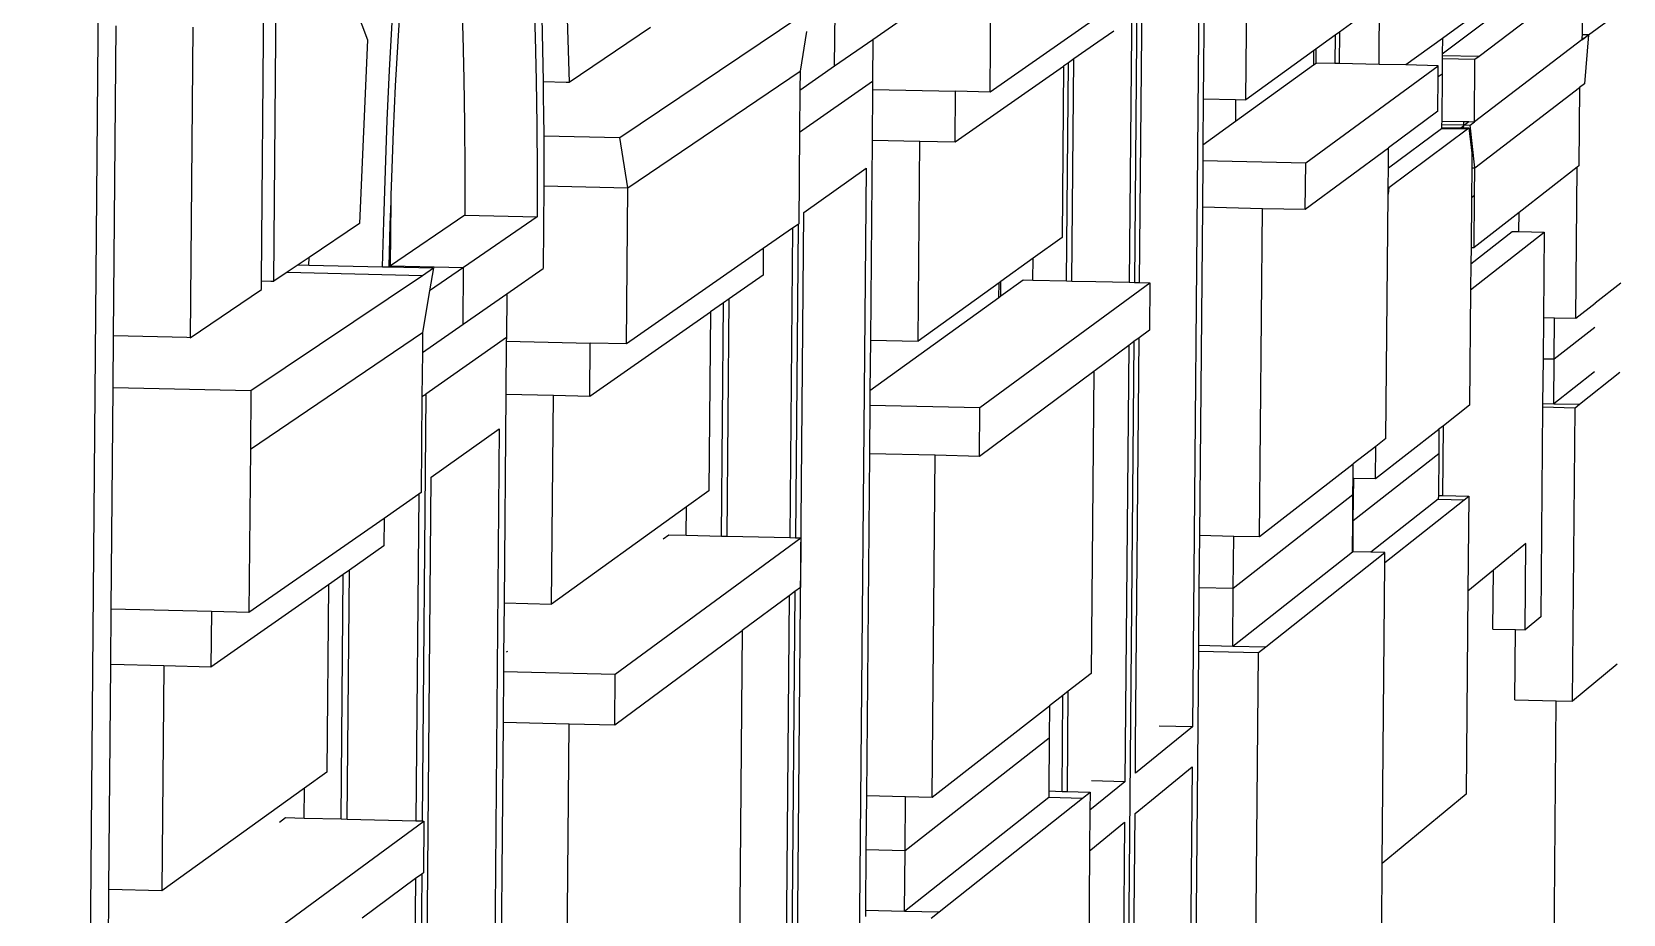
# Model space of a CAD drawing. Extents: x -106 to 80, y -44 to 65.
# Drawn here: x 61.85 to 67.02, y -13.47 to -10.6 of the extents above; entities that cross this region are included whole.
import ezdxf

# ---------------------------------------------------------------- set-up
doc = ezdxf.new("R2010")
doc.units = 0
doc.layers.get('0').update_dxf_attribs({"linetype": 'CONTINUOUS'})

msp = doc.modelspace()

# ---------------------------------------------------------------- linework, layer by layer
for p, q in [((61.8459, -36.5317), (62.0932, -6.7615)), ((66.2282, -10.7052), (66.2347, -9.9723)), ((63.576, -10.1604), (63.5933, -10.7629)), ((65.662, -10.1927), (65.6565, -10.8168)), ((65.7949, -10.8199), (65.8004, -10.1957)), ((65.644, -10.2727), (65.6212, -12.8595)), ((65.644, -10.2727), (65.6212, -12.8595)), ((64.9629, -10.7951), (64.9671, -10.3096)), ((62.8439, -10.3783), (62.9377, -10.6251)), ((62.593, -11.4094), (62.6012, -10.4364)), ((62.6332, -11.4103), (62.6416, -10.4106)), ((65.4495, -11.4147), (65.458, -10.4505)), ((63.0372, -10.6297), (63.0459, -10.4887)), ((63.2435, -10.4725), (63.2478, -10.6108)), ((63.4788, -10.4775), (63.483, -10.6159)), ((65.4241, -10.4741), (65.4158, -11.4139)), ((65.441, -10.4623), (65.4327, -11.4143)), ((63.5044, -10.5528), (63.508, -10.7073)), ((63.7582, -10.9426), (64.3445, -10.5493)), ((64.4573, -10.7103), (64.4589, -10.5338)), ((64.5819, -10.6238), (64.6951, -10.5452)), ((65.3657, -10.5147), (64.9629, -10.7951)), ((66.1835, -10.5401), (66.0991, -10.6008)), ((66.4338, -10.6705), (66.5899, -10.5534)), ((66.5341, -10.5485), (66.4343, -10.621)), ((66.5537, -10.6784), (66.7158, -10.5561)), ((66.91, -10.6093), (67.0223, -10.5262)), ((62.1118, -11.5883), (62.1202, -10.5792)), ((62.3692, -10.5846), (62.3608, -11.594)), ((63.0097, -10.7253), (63.0182, -10.5676)), ((63.2478, -10.6108), (63.251, -10.7528)), ((63.5933, -10.7629), (63.8581, -10.5843)), ((64.366, -10.5977), (64.345, -10.7267)), ((65.365, -10.5968), (65.3138, -10.6326)), ((66.0856, -10.6106), (66.0149, -10.6614)), ((66.0856, -10.6106), (66.0848, -10.7021)), ((66.0991, -10.6008), (66.0856, -10.6106)), ((66.0991, -10.6008), (66.0982, -10.7024)), ((66.8882, -10.625), (66.9101, -10.6083)), ((66.8884, -10.6078), (66.8883, -10.6197)), ((66.8888, -10.5618), (66.8884, -10.6078)), ((66.8884, -10.6078), (66.9101, -10.6083)), ((66.895, -10.6199), (66.9101, -10.6083)), ((66.91, -10.6093), (66.896, -10.7683)), ((66.9101, -10.6083), (66.91, -10.6093)), ((62.9377, -10.6251), (62.9117, -11.2225)), ((63.0294, -10.7745), (63.0372, -10.6297)), ((63.483, -10.6159), (63.4862, -10.7579)), ((64.4573, -10.7103), (64.5819, -10.6238)), ((64.5819, -10.6238), (64.5807, -10.7597)), ((65.3138, -10.6326), (65.2353, -10.6875)), ((66.0149, -10.6614), (65.7949, -10.8199)), ((66.0149, -10.6614), (66.0145, -10.707)), ((66.0231, -10.7008), (66.0235, -10.6552)), ((66.4343, -10.621), (66.3158, -10.7071)), ((66.4343, -10.621), (66.4338, -10.6705)), ((66.8882, -10.625), (66.5384, -10.8917)), ((66.8883, -10.6197), (66.8882, -10.625)), ((66.8882, -10.625), (66.895, -10.6199)), ((66.8883, -10.6197), (66.895, -10.6199)), ((66.8883, -10.6197), (66.8883, -10.6197)), ((63.508, -10.7073), (63.5088, -10.761)), ((64.3444, -10.7888), (64.4573, -10.7103)), ((64.8493, -10.9574), (65.2019, -10.7108)), ((65.2019, -10.7108), (65.1971, -11.2677)), ((65.218, -10.6996), (65.2019, -10.7108)), ((65.2118, -11.4093), (65.218, -10.6996)), ((65.2353, -10.6875), (65.218, -10.6996)), ((65.2289, -11.4097), (65.2353, -10.6875)), ((65.2289, -11.4097), (65.2353, -10.6875)), ((65.7609, -10.8901), (66.0145, -10.707)), ((65.9895, -11.0256), (66.4205, -10.7094)), ((66.0145, -10.707), (66.0231, -10.7008)), ((66.0848, -10.7021), (66.0231, -10.7008)), ((66.0982, -10.7024), (66.0848, -10.7021)), ((66.2282, -10.7052), (66.0982, -10.7024)), ((66.3158, -10.7071), (66.2282, -10.7052)), ((66.4205, -10.7094), (66.3158, -10.7071)), ((66.4202, -10.7449), (66.4205, -10.7094)), ((66.4337, -10.6862), (66.4333, -10.7353)), ((66.4338, -10.6758), (66.4337, -10.6862)), ((66.4337, -10.6862), (66.5402, -10.6885)), ((66.4338, -10.6705), (66.4338, -10.6758)), ((66.4338, -10.6758), (66.5537, -10.6784)), ((66.5384, -10.8917), (66.5402, -10.6885)), ((66.5402, -10.6885), (66.5537, -10.6784)), ((63.0022, -10.8865), (63.0097, -10.7253)), ((63.251, -10.7528), (63.2532, -10.898)), ((63.4862, -10.7579), (63.4884, -10.9032)), ((63.5088, -10.761), (63.5836, -10.7627)), ((63.5088, -10.761), (63.5096, -10.8125)), ((63.5836, -10.7627), (63.5933, -10.7629)), ((63.7841, -11.1066), (64.345, -10.7267)), ((64.3433, -10.9259), (64.5807, -10.7597)), ((64.345, -10.7267), (64.3444, -10.7888)), ((64.5807, -10.7597), (64.5805, -10.7867)), ((66.4192, -10.8576), (66.4202, -10.7449)), ((66.4202, -10.7449), (66.4333, -10.7353)), ((66.4333, -10.7353), (66.4319, -10.8894)), ((63.0226, -10.9226), (63.0294, -10.7745)), ((63.5096, -10.8125), (63.5104, -10.8651)), ((64.3444, -10.7888), (64.3433, -10.9259)), ((64.5805, -10.7867), (64.5791, -10.9515)), ((64.5805, -10.7867), (64.8507, -10.7926)), ((64.8493, -10.9574), (64.8507, -10.7926)), ((64.9629, -10.7951), (64.8507, -10.7926)), ((65.6565, -10.8168), (65.6552, -10.9663)), ((65.6565, -10.8168), (65.7615, -10.8191)), ((66.54, -11.042), (66.8806, -10.7801)), ((66.8806, -10.7801), (66.8784, -11.0349)), ((66.896, -10.7683), (66.8806, -10.7801)), ((63.5104, -10.8651), (63.511, -10.9371)), ((65.7615, -10.8191), (65.7609, -10.8901)), ((65.7615, -10.8191), (65.7949, -10.8199)), ((66.4192, -10.8576), (66.2591, -10.976)), ((62.9958, -11.0505), (63.0022, -10.8865)), ((63.2532, -10.898), (63.2544, -11.0457)), ((63.4884, -10.9032), (63.4896, -11.0509)), ((65.6552, -10.9663), (65.7609, -10.8901)), ((66.2585, -11.0411), (66.4317, -10.9133)), ((66.2597, -11.1052), (66.5162, -10.9151)), ((66.4318, -10.9004), (66.4317, -10.9099)), ((66.4317, -10.9099), (66.4317, -10.9133)), ((66.4317, -10.9099), (66.5034, -10.9115)), ((66.4317, -10.9133), (66.5162, -10.9151)), ((66.4319, -10.8894), (66.4318, -10.9004)), ((66.4318, -10.9004), (66.5035, -10.9019)), ((66.4319, -10.8894), (66.5036, -10.891)), ((66.4943, -10.9113), (66.5035, -10.9043)), ((66.5034, -10.9115), (66.5035, -10.9043)), ((66.5034, -10.9115), (66.5207, -10.9118)), ((66.5035, -10.9019), (66.5036, -10.891)), ((66.5035, -10.9043), (66.5035, -10.9019)), ((66.5035, -10.9019), (66.5064, -10.902)), ((66.5035, -10.9043), (66.5064, -10.902)), ((66.5036, -10.891), (66.5204, -10.8913)), ((66.5064, -10.902), (66.5204, -10.8913)), ((66.5064, -10.902), (66.5244, -10.9024)), ((66.5162, -10.9151), (66.5207, -10.9118)), ((66.5204, -10.8913), (66.5384, -10.8917)), ((66.5207, -10.9118), (66.5301, -10.9935)), ((66.5244, -10.9024), (66.5384, -10.8917)), ((66.54, -11.042), (66.5244, -10.9024)), ((63.0168, -11.0732), (63.0226, -10.9226)), ((63.511, -10.9371), (63.7582, -10.9426)), ((63.511, -10.9371), (63.5117, -11.0257)), ((63.7841, -11.1066), (63.7582, -10.9426)), ((64.3433, -10.9259), (64.3407, -11.224)), ((64.5791, -10.9515), (64.5735, -11.6016)), ((64.5791, -10.9515), (64.7345, -10.9549)), ((64.7288, -11.6052), (64.7345, -10.9549)), ((64.7345, -10.9549), (64.8493, -10.9574)), ((65.6552, -10.9663), (65.6547, -11.0182)), ((65.6547, -11.0182), (65.6534, -11.1689)), ((65.6547, -11.0182), (65.9895, -11.0256)), ((65.9882, -11.1764), (66.2591, -10.976)), ((65.9882, -11.1764), (65.9895, -11.0256)), ((66.2585, -11.0411), (66.2591, -10.976)), ((66.5301, -10.9935), (66.5297, -11.0418)), ((62.9905, -11.2166), (62.9958, -11.0505)), ((63.0149, -11.1308), (63.0168, -11.0732)), ((63.2544, -11.0457), (63.2546, -11.1953)), ((63.4896, -11.0509), (63.4897, -11.2005)), ((63.5117, -11.0257), (63.5111, -11.1005)), ((64.3572, -11.1865), (64.5594, -11.0429)), ((64.5594, -11.0429), (64.5361, -13.7422)), ((66.258, -11.1041), (66.2585, -11.0411)), ((66.5297, -11.0418), (66.5288, -11.1395)), ((66.5297, -11.0418), (66.54, -11.042)), ((66.5392, -11.1314), (66.54, -11.042)), ((66.8726, -11.0394), (66.6839, -11.1865)), ((66.8682, -11.5304), (66.8726, -11.0394)), ((66.8784, -11.0349), (66.8726, -11.0394)), ((63.5111, -11.1005), (63.5088, -11.3692)), ((63.5111, -11.1005), (63.7841, -11.1066)), ((63.7798, -11.6143), (63.7841, -11.1066)), ((66.2507, -11.9214), (66.2578, -11.1269)), ((66.2597, -11.1052), (66.2578, -11.1269)), ((66.2578, -11.1269), (66.258, -11.1056)), ((66.258, -11.1041), (66.2598, -11.1042)), ((66.258, -11.1056), (66.258, -11.1041)), ((66.258, -11.1056), (66.2598, -11.1042)), ((66.258, -11.1056), (66.2598, -11.1042)), ((66.2598, -11.1042), (66.2597, -11.1052)), ((63.0119, -11.2257), (63.0143, -11.1506)), ((63.0125, -11.36), (63.0143, -11.1506)), ((63.013, -11.36), (63.0149, -11.1308)), ((63.0143, -11.1506), (63.0149, -11.1308)), ((65.6534, -11.1689), (65.644, -12.2363)), ((65.6534, -11.1689), (65.8491, -11.1733)), ((65.8397, -12.2409), (65.8491, -11.1733)), ((65.8491, -11.1733), (65.9882, -11.1764)), ((66.5288, -11.1395), (66.5274, -11.3002)), ((66.5392, -11.1314), (66.5288, -11.1395)), ((66.5377, -11.3004), (66.5392, -11.1314)), ((62.9117, -11.2225), (62.748, -11.3329)), ((62.9868, -11.3633), (62.9905, -11.2166)), ((63.0085, -11.363), (63.0119, -11.2257)), ((63.2546, -11.1953), (63.013, -11.36)), ((63.4897, -11.2005), (63.2502, -11.3653)), ((63.2546, -11.1953), (63.4897, -11.2005)), ((64.3385, -11.2255), (64.3201, -11.2383)), ((64.3385, -11.2255), (64.3298, -12.2446)), ((64.3353, -13.7372), (64.3572, -11.1865)), ((64.3407, -11.224), (64.3385, -11.2255)), ((66.6839, -11.1865), (66.5377, -11.3004)), ((66.6833, -11.2489), (66.6839, -11.1865)), ((64.3201, -11.2383), (64.2251, -11.3044)), ((64.3201, -11.2383), (64.3114, -12.2442)), ((65.1971, -11.2677), (65.1027, -11.3358)), ((66.5261, -11.4385), (66.7654, -11.2507)), ((66.5269, -11.3533), (66.6612, -11.2484)), ((66.6612, -11.2484), (66.6833, -11.2489)), ((66.6833, -11.2489), (66.7654, -11.2507)), ((66.7654, -11.2507), (66.7629, -11.528)), ((62.748, -11.3329), (62.7121, -11.3571)), ((62.7474, -11.3579), (62.748, -11.3329)), ((64.2251, -11.3044), (63.7798, -11.6143)), ((64.2251, -11.3044), (64.2244, -11.3902)), ((65.1027, -11.3358), (64.9983, -11.411)), ((65.1021, -11.4068), (65.1027, -11.3358)), ((66.5274, -11.3002), (66.5269, -11.3533)), ((66.5274, -11.3002), (66.5377, -11.3004)), ((62.6761, -11.3813), (62.6332, -11.4103)), ((62.7121, -11.3571), (62.6761, -11.3813)), ((62.6761, -11.3813), (63.1162, -11.3913)), ((62.7121, -11.3571), (62.7474, -11.3579)), ((62.7474, -11.3579), (62.9868, -11.3633)), ((62.9868, -11.3633), (63.0085, -11.3638)), ((63.0125, -11.3603), (63.0085, -11.363)), ((63.0085, -11.3638), (63.0085, -11.363)), ((63.0085, -11.3638), (63.1523, -11.3671)), ((63.013, -11.36), (63.0125, -11.36)), ((63.013, -11.36), (63.0125, -11.3603)), ((63.0125, -11.3603), (63.0125, -11.36)), ((63.0125, -11.3603), (63.2497, -11.3656)), ((63.013, -11.36), (63.2502, -11.3653)), ((63.1162, -11.3913), (63.1523, -11.3671)), ((63.2497, -11.3656), (63.1397, -11.4413)), ((63.1523, -11.3671), (63.1397, -11.4413)), ((63.2486, -11.55), (63.2502, -11.3653)), ((63.2502, -11.3653), (63.2497, -11.3656)), ((63.3906, -11.4514), (63.5088, -11.3692)), ((66.5269, -11.3533), (66.5261, -11.4385)), ((62.3608, -11.594), (62.5928, -11.4375)), ((62.5583, -11.7659), (63.1162, -11.3913)), ((62.5928, -11.4375), (62.5929, -11.4305)), ((62.5929, -11.4305), (62.593, -11.4094)), ((62.593, -11.4094), (62.6231, -11.4101)), ((62.6231, -11.4101), (62.6332, -11.4103)), ((64.2244, -11.3902), (64.1142, -11.4672)), ((64.9921, -11.4155), (64.7288, -11.6052)), ((64.9295, -11.8215), (65.4825, -11.4154)), ((64.9917, -11.4628), (64.9921, -11.4155)), ((64.9983, -11.411), (64.9921, -11.4155)), ((64.9979, -11.4583), (65.0702, -11.4061)), ((64.9979, -11.4583), (64.9983, -11.411)), ((65.0702, -11.4061), (65.1021, -11.4068)), ((65.1021, -11.4068), (65.2118, -11.4093)), ((65.2118, -11.4093), (65.2289, -11.4097)), ((65.2289, -11.4097), (65.307, -11.4114)), ((65.307, -11.4114), (65.4158, -11.4139)), ((65.4158, -11.4139), (65.4327, -11.4143)), ((65.4327, -11.4143), (65.4495, -11.4147)), ((65.4495, -11.4147), (65.4825, -11.4154)), ((65.4825, -11.4154), (65.4811, -11.5694)), ((66.5261, -11.4385), (66.5228, -11.8137)), ((67.0143, -11.4169), (66.9309, -11.4818)), ((63.1397, -11.4413), (63.1168, -11.577)), ((63.2486, -11.55), (63.3906, -11.4514)), ((63.3906, -11.4514), (63.3894, -11.5935)), ((64.0954, -11.4803), (64.0531, -11.5099)), ((64.0889, -12.2389), (64.0954, -11.4803)), ((64.1142, -11.4672), (64.0954, -11.4803)), ((64.1076, -12.2393), (64.1142, -11.4672)), ((64.572, -11.7659), (64.9917, -11.4628)), ((64.9917, -11.4628), (64.9979, -11.4583)), ((66.8682, -11.5304), (66.9309, -11.4818)), ((63.6612, -11.784), (64.0531, -11.5099)), ((64.0531, -11.5099), (64.0481, -12.0918)), ((66.7629, -11.528), (66.7617, -11.6622)), ((66.7629, -11.528), (66.7991, -11.5289)), ((66.7979, -11.6631), (66.7991, -11.5289)), ((66.7991, -11.5289), (66.8682, -11.5304)), ((62.1104, -11.7556), (62.1118, -11.5883)), ((62.3506, -11.5937), (62.1118, -11.5883)), ((62.3608, -11.594), (62.3506, -11.5937)), ((62.5567, -11.9568), (63.1168, -11.577)), ((63.1162, -11.642), (63.2486, -11.55)), ((63.1168, -11.577), (63.1162, -11.642)), ((63.3894, -11.5935), (63.1271, -11.7771)), ((63.3894, -11.5935), (63.3893, -11.6053)), ((65.448, -11.5939), (65.431, -11.6065)), ((65.4363, -12.9193), (65.448, -11.5939)), ((65.4811, -11.5694), (65.448, -11.5939)), ((66.7979, -11.6631), (66.9302, -11.5599)), ((63.1162, -11.642), (63.115, -11.7856)), ((63.3893, -11.6053), (63.3878, -11.7776)), ((63.3893, -11.6053), (63.6626, -11.6116)), ((63.6612, -11.784), (63.6626, -11.6116)), ((63.7798, -11.6143), (63.6626, -11.6116)), ((64.5735, -11.6016), (64.572, -11.7659)), ((64.5735, -11.6016), (64.7288, -11.6052)), ((65.414, -11.619), (65.3044, -11.7002)), ((65.431, -11.6065), (65.3934, -15.9024)), ((65.414, -11.619), (65.4016, -13.0382)), ((65.431, -11.6065), (65.414, -11.619)), ((66.7617, -11.6622), (66.7604, -11.8078)), ((66.7617, -11.6622), (66.7979, -11.6631)), ((66.7966, -11.8086), (66.7979, -11.6631)), ((64.9282, -11.9788), (65.3003, -11.7033)), ((65.3003, -11.7033), (65.2917, -12.6859)), ((65.3044, -11.7002), (65.3003, -11.7033)), ((66.9289, -11.7046), (66.7966, -11.8086)), ((66.8798, -11.8105), (67.0117, -11.7065)), ((62.1044, -12.477), (62.1104, -11.7556)), ((62.1104, -11.7556), (62.5583, -11.7659)), ((62.5583, -11.7659), (62.5567, -11.9568)), ((63.115, -11.7856), (63.1124, -12.0975)), ((63.115, -11.7856), (63.1271, -11.7771)), ((63.1271, -11.7771), (63.1154, -13.1656)), ((63.3878, -11.7776), (63.3821, -12.4566)), ((63.3878, -11.7776), (63.5425, -11.7812)), ((63.5367, -12.4603), (63.5425, -11.7812)), ((63.5425, -11.7812), (63.6612, -11.784)), ((64.572, -11.7659), (64.5716, -11.8132)), ((64.5716, -11.8132), (64.5703, -11.9704)), ((64.5716, -11.8132), (64.9295, -11.8215)), ((64.9282, -11.9788), (64.9295, -11.8215)), ((66.5228, -11.8137), (66.4374, -11.8802)), ((66.7603, -11.8193), (66.7542, -12.5015)), ((66.7604, -11.8078), (66.7603, -11.8193)), ((66.7603, -11.8193), (66.8656, -11.8218)), ((66.7604, -11.8078), (66.7966, -11.8086)), ((66.7966, -11.8086), (66.8798, -11.8105)), ((66.8571, -12.7763), (66.8656, -11.8218)), ((66.8656, -11.8218), (66.8798, -11.8105)), ((63.145, -12.0475), (63.3662, -11.8903)), ((63.3662, -11.8903), (63.3423, -14.7133)), ((66.2163, -12.0521), (66.423, -11.8913)), ((66.423, -11.8913), (66.4223, -11.9711)), ((66.4374, -11.8802), (66.423, -11.8913)), ((66.4353, -12.1074), (66.4374, -11.8802)), ((62.5567, -11.9568), (62.5522, -12.4877)), ((66.2172, -11.9474), (66.144, -12.0043)), ((66.2163, -12.0521), (66.2172, -11.9474)), ((66.2507, -11.9214), (66.2172, -11.9474)), ((64.5703, -11.9704), (64.5607, -13.083)), ((64.5703, -11.9704), (64.7843, -11.9754)), ((64.7747, -13.0882), (64.7843, -11.9754)), ((64.7843, -11.9754), (64.9282, -11.9788)), ((65.8397, -12.2409), (66.144, -12.0043)), ((66.1436, -12.0504), (66.144, -12.0043)), ((66.1445, -12.188), (66.4223, -11.9711)), ((66.4223, -11.9711), (66.4211, -12.1071)), ((63.1225, -14.7075), (63.145, -12.0475)), ((66.1431, -12.1044), (66.1436, -12.0504)), ((66.1436, -12.0504), (66.1457, -12.0504)), ((66.1445, -12.188), (66.1457, -12.0504)), ((66.1457, -12.0504), (66.2163, -12.0521)), ((63.1043, -12.1032), (62.9916, -12.1817)), ((63.1043, -12.1032), (63.0953, -13.1651)), ((63.1124, -12.0975), (63.1043, -12.1032)), ((64.0481, -12.0918), (63.9752, -12.1443)), ((65.754, -12.4085), (66.1431, -12.1044)), ((66.1424, -12.1879), (66.1431, -12.1044)), ((66.4211, -12.1071), (66.421, -12.119)), ((66.4211, -12.1071), (66.4353, -12.1074)), ((66.4353, -12.1074), (66.5202, -12.1094)), ((66.5055, -12.121), (66.5202, -12.1094)), ((66.5202, -12.1094), (66.5174, -12.4182)), ((63.9752, -12.1443), (63.5367, -12.4603)), ((63.9745, -12.2362), (63.9752, -12.1443)), ((66.421, -12.119), (66.2019, -12.2913)), ((66.2471, -12.3249), (66.5055, -12.121)), ((66.421, -12.119), (66.5055, -12.121)), ((62.9916, -12.1817), (62.5522, -12.4877)), ((62.9916, -12.1817), (62.9908, -12.2714)), ((66.1415, -12.2899), (66.1424, -12.1879)), ((66.1424, -12.1879), (66.1445, -12.188)), ((66.1436, -12.2899), (66.1445, -12.188)), ((63.7439, -12.6885), (64.3478, -12.245)), ((63.8993, -12.2481), (63.9177, -12.2348)), ((63.9177, -12.2348), (63.9745, -12.2362)), ((63.9745, -12.2362), (64.0889, -12.2389)), ((64.0889, -12.2389), (64.1076, -12.2393)), ((64.1076, -12.2393), (64.3114, -12.2442)), ((64.3114, -12.2442), (64.3298, -12.2446)), ((64.3298, -12.2446), (64.3478, -12.245)), ((64.3478, -12.245), (64.3465, -12.4059)), ((65.644, -12.2363), (65.6425, -12.4059)), ((65.644, -12.2363), (65.7555, -12.2389)), ((65.754, -12.4085), (65.7555, -12.2389)), ((65.7555, -12.2389), (65.8397, -12.2409)), ((66.7057, -12.2628), (66.6005, -12.3496)), ((66.7032, -12.5442), (66.7057, -12.2628)), ((62.9908, -12.2714), (62.8789, -12.3497)), ((65.7523, -12.5969), (66.1415, -12.2899)), ((65.8599, -12.5995), (66.2474, -12.2924)), ((66.1436, -12.2899), (66.1415, -12.2899)), ((66.2019, -12.2913), (66.1436, -12.2899)), ((66.2474, -12.2924), (66.2019, -12.2913)), ((66.2471, -12.3249), (66.2474, -12.2924)), ((62.8583, -12.3642), (62.8105, -12.3976)), ((62.8516, -13.1591), (62.8583, -12.3642)), ((62.8789, -12.3497), (62.8583, -12.3642)), ((62.8721, -13.1596), (62.8789, -12.3497)), ((66.2385, -13.3044), (66.2471, -12.3249)), ((66.6005, -12.3496), (66.5174, -12.4182)), ((66.5988, -12.5418), (66.6005, -12.3496)), ((62.8105, -12.3976), (62.4283, -12.665)), ((62.8105, -12.3976), (62.8054, -13.0066)), ((64.3283, -12.4194), (64.2895, -16.926)), ((64.3283, -12.4194), (64.3098, -12.433)), ((64.3465, -12.4059), (64.3283, -12.4194)), ((65.6425, -12.4059), (65.6409, -12.5942)), ((65.6425, -12.4059), (65.754, -12.4085)), ((65.7523, -12.5969), (65.754, -12.4085)), ((66.5174, -12.4182), (66.5115, -13.0781)), ((63.3821, -12.4566), (63.3806, -12.6308)), ((63.3821, -12.4566), (63.5367, -12.4603)), ((64.3098, -12.433), (64.157, -12.5461)), ((64.3098, -12.433), (64.2968, -13.9369)), ((62.1029, -12.6572), (62.1044, -12.477)), ((62.4298, -12.4848), (62.1044, -12.477)), ((62.4298, -12.4848), (62.4283, -12.665)), ((62.5522, -12.4877), (62.4298, -12.4848)), ((66.7542, -12.5015), (66.7032, -12.5442)), ((63.7425, -12.853), (64.157, -12.5461)), ((64.157, -12.5461), (64.1482, -13.5727)), ((66.5988, -12.5418), (66.6718, -12.5435)), ((66.6697, -12.7717), (66.6718, -12.5435)), ((66.6718, -12.5435), (66.7032, -12.5442)), ((63.39, -12.616), (63.3941, -12.613)), ((65.6407, -12.6133), (65.6299, -13.848)), ((65.6409, -12.5942), (65.6407, -12.6133)), ((65.6407, -12.6133), (65.8364, -12.618)), ((65.6409, -12.5942), (65.7523, -12.5969)), ((65.7523, -12.5969), (65.8599, -12.5995)), ((65.8255, -13.853), (65.8364, -12.618)), ((65.8364, -12.618), (65.8599, -12.5995)), ((62.0968, -13.389), (62.1029, -12.6572)), ((62.2754, -12.6613), (62.1029, -12.6572)), ((62.2754, -12.6613), (62.2693, -13.3932)), ((62.4283, -12.665), (62.2754, -12.6613)), ((63.3802, -12.6797), (63.3788, -12.8441)), ((63.3806, -12.6308), (63.3802, -12.6797)), ((63.3802, -12.6797), (63.7439, -12.6885)), ((67.0032, -12.6553), (66.8571, -12.7763)), ((63.7425, -12.853), (63.7439, -12.6885)), ((65.2917, -12.6859), (65.2173, -12.7438)), ((65.2001, -12.7572), (65.1563, -12.7913)), ((65.1973, -13.0693), (65.2001, -12.7572)), ((65.2173, -12.7438), (65.2001, -12.7572)), ((65.2145, -13.0697), (65.2173, -12.7438)), ((65.2145, -13.0697), (65.2173, -12.7438)), ((66.6697, -12.7717), (66.8047, -12.775)), ((66.7972, -13.6073), (66.8047, -12.775)), ((66.8047, -12.775), (66.8571, -12.7763)), ((64.7747, -13.0882), (65.1563, -12.7913)), ((65.1563, -12.7913), (65.1554, -12.8953)), ((63.3788, -12.8441), (63.3689, -14.0065)), ((63.3788, -12.8441), (63.5935, -12.8493)), ((63.5836, -14.0121), (63.5935, -12.8493)), ((63.5935, -12.8493), (63.7425, -12.853)), ((65.6212, -12.8595), (65.4355, -13.0106)), ((65.6212, -12.8595), (65.5133, -12.8569)), ((65.6212, -12.8595), (65.5133, -12.8569)), ((64.6865, -13.2621), (65.1554, -12.8953)), ((65.1554, -12.8953), (65.1539, -13.0682)), ((65.4355, -13.0106), (65.4363, -12.9193)), ((65.5114, -13.0786), (65.6201, -12.9896)), ((65.6201, -12.9896), (65.597, -15.6148)), ((65.6201, -12.9896), (65.597, -15.6148)), ((62.8054, -13.0066), (62.7327, -13.059)), ((65.4016, -13.0382), (65.2878, -13.1308)), ((65.4016, -13.0382), (65.2928, -13.0355)), ((62.7327, -13.059), (62.2693, -13.3932)), ((62.7319, -13.1561), (62.7327, -13.059)), ((64.5607, -13.083), (64.5591, -13.2589)), ((64.5607, -13.083), (64.688, -13.0861)), ((64.6848, -13.4585), (65.1537, -13.0883)), ((64.6865, -13.2621), (64.688, -13.0861)), ((64.688, -13.0861), (64.7747, -13.0882)), ((64.7968, -13.4614), (65.2638, -13.091)), ((65.1539, -13.0682), (65.1537, -13.0883)), ((65.1537, -13.0883), (65.2638, -13.091)), ((65.1539, -13.0682), (65.1973, -13.0693)), ((65.1973, -13.0693), (65.2145, -13.0697)), ((65.2145, -13.0697), (65.2495, -13.0706)), ((65.2495, -13.0706), (65.2883, -13.0715)), ((65.2638, -13.091), (65.2883, -13.0715)), ((65.2883, -13.0715), (65.2878, -13.1308)), ((65.4344, -13.1416), (65.5114, -13.0786)), ((66.5115, -13.0781), (66.2385, -13.3044)), ((65.2878, -13.1308), (65.2866, -13.2626)), ((65.4121, -15.6827), (65.4344, -13.1416)), ((62.543, -13.5905), (63.1208, -13.1658)), ((62.6511, -13.1691), (62.6711, -13.1546)), ((62.6711, -13.1546), (62.7319, -13.1561)), ((62.7319, -13.1561), (62.8516, -13.1591)), ((62.8516, -13.1591), (62.8721, -13.1596)), ((62.8721, -13.1596), (63.0953, -13.1651)), ((63.0953, -13.1651), (63.1154, -13.1656)), ((63.1154, -13.1656), (63.1208, -13.1658)), ((63.1208, -13.1658), (63.1194, -13.3342)), ((65.2908, -13.2592), (65.4005, -13.1694)), ((65.4005, -13.1694), (65.3773, -15.8177)), ((64.5591, -13.2589), (64.5574, -13.4553)), ((64.5591, -13.2589), (64.6865, -13.2621)), ((64.6848, -13.4585), (64.6865, -13.2621)), ((65.2866, -13.2626), (65.2773, -14.3344)), ((65.2866, -13.2626), (65.2908, -13.2592)), ((63.0937, -13.3532), (62.9206, -13.4815)), ((63.114, -13.3382), (63.0741, -18.0528)), ((63.0937, -13.3532), (63.0804, -14.9263)), ((63.114, -13.3382), (63.0937, -13.3532)), ((63.1194, -13.3342), (63.114, -13.3382)), ((66.2367, -13.5073), (66.2385, -13.3044)), ((62.0953, -13.5792), (62.0968, -13.389)), ((62.2693, -13.3932), (62.0968, -13.389)), ((64.5574, -13.4553), (64.5573, -13.4762)), ((64.5574, -13.4553), (64.6848, -13.4585)), ((64.6848, -13.4585), (64.7968, -13.4614)), ((64.7713, -13.4816), (64.7968, -13.4614))]:
    msp.add_line(p, q)

doc.saveas('drawing.dxf')
